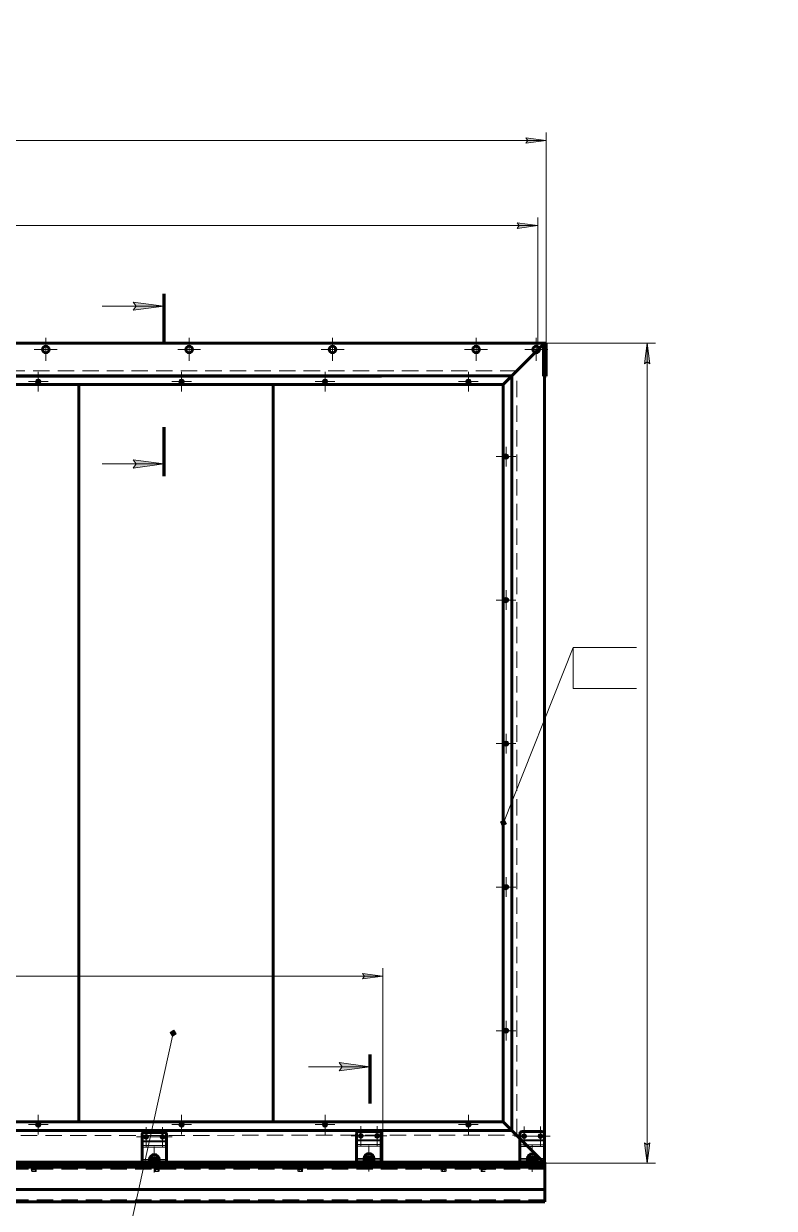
# Model space of a CAD drawing. Header units: millimetres. Extents: x 0 to 841, y 0 to 594.
# Drawn here: x 474.6 to 657.8, y 305.1 to 594 of the extents above; entities that cross this region are included whole.
import ezdxf

# ---------------------------------------------------------------- set-up
doc = ezdxf.new("R2010")
doc.units = ezdxf.units.MM
for name, pattern in [('K5LT_AXLED', [19.5, 15, -1.5, 1.5, -1.5]), ('K5LT_BASIC', [0]), ('K5LT_DASHED', [6, 4, -2]), ('K5LT_REINFORCED', [0]), ('K5LT_THIN', [0])]:
    doc.linetypes.add(name, pattern=pattern)
doc.layers.add('Системный слой', color=7, linetype='Continuous')

# ---------------------------------------------------------------- blocks, each defined once
blk = doc.blocks.new('U21')
at = {"layer": 'Системный слой', "color": 30, "linetype": 'K5LT_AXLED', "lineweight": 18, "true_color": 0xff8000}
for q in [(480.01, 517.36), (477.21, 514.56), (480.01, 511.76), (482.81, 514.56)]:
    blk.add_line((480.01, 514.56), q, dxfattribs=at)
blk = doc.blocks.new('U22')
at = {"layer": 'Системный слой', "color": 30, "linetype": 'K5LT_AXLED', "lineweight": 18, "true_color": 0xff8000}
for q in [(599.71, 517.36), (596.91, 514.56), (599.71, 511.76), (602.51, 514.56)]:
    blk.add_line((599.71, 514.56), q, dxfattribs=at)
blk = doc.blocks.new('U23')
at = {"layer": 'Системный слой', "color": 30, "linetype": 'K5LT_AXLED', "lineweight": 18, "true_color": 0xff8000}
for q in [(515.01, 517.36), (512.21, 514.56), (515.01, 511.76), (517.81, 514.56)]:
    blk.add_line((515.01, 514.56), q, dxfattribs=at)
blk = doc.blocks.new('U25')
at = {"layer": 'Системный слой', "color": 30, "linetype": 'K5LT_AXLED', "lineweight": 18, "true_color": 0xff8000}
for q in [(550.01, 517.36), (547.21, 514.56), (550.01, 511.76), (552.81, 514.56)]:
    blk.add_line((550.01, 514.56), q, dxfattribs=at)
blk = doc.blocks.new('U26')
at = {"layer": 'Системный слой', "color": 30, "linetype": 'K5LT_AXLED', "lineweight": 18, "true_color": 0xff8000}
for q in [(585.01, 517.36), (582.21, 514.56), (585.01, 511.76), (587.81, 514.56)]:
    blk.add_line((585.01, 514.56), q, dxfattribs=at)
blk = doc.blocks.new('U55')
at = {"layer": 'Системный слой', "color": 30, "linetype": 'K5LT_AXLED', "lineweight": 18, "true_color": 0xff8000}
for q in [(504.5, 324.85), (502.15, 322.5), (506.85, 322.5), (504.5, 320.15)]:
    blk.add_line((504.5, 322.5), q, dxfattribs=at)
blk = doc.blocks.new('U56')
at = {"layer": 'Системный слой', "color": 30, "linetype": 'K5LT_AXLED', "lineweight": 18, "true_color": 0xff8000}
for q in [(508.5, 324.85), (506.15, 322.5), (510.85, 322.5), (508.5, 320.15)]:
    blk.add_line((508.5, 322.5), q, dxfattribs=at)
blk = doc.blocks.new('U57')
at = {"layer": 'Системный слой', "color": 30, "linetype": 'K5LT_AXLED', "lineweight": 18, "true_color": 0xff8000}
for q in [(506.5, 320.2), (503.3, 317), (509.7, 317), (506.5, 313.8)]:
    blk.add_line((506.5, 317), q, dxfattribs=at)
blk = doc.blocks.new('U58')
at = {"layer": 'Системный слой', "color": 30, "linetype": 'K5LT_AXLED', "lineweight": 18, "true_color": 0xff8000}
for q in [(556.88, 325.1), (554.53, 322.75), (559.23, 322.75), (556.88, 320.4)]:
    blk.add_line((556.88, 322.75), q, dxfattribs=at)
blk = doc.blocks.new('U59')
at = {"layer": 'Системный слой', "color": 30, "linetype": 'K5LT_AXLED', "lineweight": 18, "true_color": 0xff8000}
for q in [(560.88, 325.1), (558.53, 322.75), (563.23, 322.75), (560.88, 320.4)]:
    blk.add_line((560.88, 322.75), q, dxfattribs=at)
blk = doc.blocks.new('U60')
at = {"layer": 'Системный слой', "color": 30, "linetype": 'K5LT_AXLED', "lineweight": 18, "true_color": 0xff8000}
for q in [(558.88, 320.45), (555.68, 317.25), (562.08, 317.25), (558.88, 314.05)]:
    blk.add_line((558.88, 317.25), q, dxfattribs=at)
blk = doc.blocks.new('U61')
at = {"layer": 'Системный слой', "color": 30, "linetype": 'K5LT_AXLED', "lineweight": 18, "true_color": 0xff8000}
for q in [(596.74, 325.06), (594.39, 322.71), (599.09, 322.71), (596.74, 320.36)]:
    blk.add_line((596.74, 322.71), q, dxfattribs=at)
blk = doc.blocks.new('U62')
at = {"layer": 'Системный слой', "color": 30, "linetype": 'K5LT_AXLED', "lineweight": 18, "true_color": 0xff8000}
for q in [(600.74, 325.06), (598.39, 322.71), (603.09, 322.71), (600.74, 320.36)]:
    blk.add_line((600.74, 322.71), q, dxfattribs=at)
blk = doc.blocks.new('U63')
at = {"layer": 'Системный слой', "color": 30, "linetype": 'K5LT_AXLED', "lineweight": 18, "true_color": 0xff8000}
for q in [(598.74, 320.41), (595.54, 317.21), (601.94, 317.21), (598.74, 314.01)]:
    blk.add_line((598.74, 317.21), q, dxfattribs=at)

msp = doc.modelspace()

# ---------------------------------------------------------------- hatches: boundary and pattern name
at = {"layer": 'Системный слой'}
for points in [[(602.16, 565.49), (597.16, 566.15), (597.66, 565.49), (597.16, 564.83)], [(600.06, 544.75), (595.06, 545.41), (595.56, 544.75), (595.06, 544.09)], [(508.8, 525.1), (501.3, 526.09), (502.05, 525.1), (501.3, 524.11)], [(627.44, 511.06), (626.79, 516.06), (626.13, 511.06), (626.79, 511.56)], [(508.8, 486.62), (501.3, 487.61), (502.05, 486.62), (501.3, 485.63)], [(562.3, 361.69), (557.3, 362.35), (557.8, 361.69), (557.3, 361.03)], [(559.1, 339.64), (551.6, 340.62), (552.35, 339.64), (551.6, 338.65)], [(626.79, 316.1), (627.44, 321.1), (626.79, 320.6), (626.13, 321.1)]]:
    msp.add_hatch(color=7, dxfattribs=at).paths.add_polyline_path(points)
h = msp.add_hatch(color=7, dxfattribs=at)
h.paths.add_polyline_path([(592.41, 398.83), (591.99, 399.81), (591.01, 399.39), (591.43, 398.41)])
h.paths.add_polyline_path([(592.17, 398.92), (591.89, 399.57), (591.24, 399.29), (591.52, 398.64)])
h.paths.add_polyline_path([(591.94, 399.02), (591.8, 399.34), (591.48, 399.2), (591.62, 398.88)])
h = msp.add_hatch(color=7, dxfattribs=at)
h.paths.add_polyline_path([(511.84, 347.62), (511.27, 348.52), (510.38, 347.95), (510.95, 347.05)])
h.paths.add_polyline_path([(511.6, 347.68), (511.22, 348.27), (510.62, 347.89), (511, 347.3)])
h.paths.add_polyline_path([(511.35, 347.73), (511.16, 348.03), (510.87, 347.84), (511.06, 347.54)])

# ---------------------------------------------------------------- linework, layer by layer
at = {"layer": 'Системный слой', "color": 7, "linetype": 'K5LT_THIN', "lineweight": 18}
for p, q in [((602.16, 516.06), (602.16, 567.49)), ((52.8, 565.49), (602.16, 565.49)), ((597.66, 565.49), (597.16, 566.15)), ((597.16, 566.15), (602.16, 565.49)), ((602.16, 565.49), (597.16, 564.83)), ((597.16, 564.83), (597.66, 565.49)), ((600.06, 514.56), (600.06, 546.75)), ((55.15, 544.75), (600.06, 544.75)), ((595.56, 544.75), (595.06, 545.41)), ((595.06, 545.41), (600.06, 544.75)), ((600.06, 544.75), (595.06, 544.09)), ((595.06, 544.09), (595.56, 544.75)), ((502.05, 525.1), (501.3, 526.09)), ((501.3, 526.09), (508.8, 525.1)), ((493.8, 525.1), (508.8, 525.1)), ((508.8, 525.1), (501.3, 524.11)), ((501.3, 524.11), (502.05, 525.1)), ((252.11, 516.06), (601.81, 516.06)), ((252.11, 516.06), (601.81, 516.06)), ((252.11, 516.06), (601.81, 516.06)), ((252.11, 516.06), (601.81, 516.06)), ((252.11, 516.06), (601.81, 516.06)), ((252.11, 516.06), (601.81, 516.06)), ((601.81, 516.06), (628.79, 516.06)), ((626.13, 511.06), (626.79, 516.06)), ((626.79, 516.06), (627.44, 511.06)), ((626.79, 316.1), (626.79, 516.06)), ((626.79, 511.56), (626.13, 511.06)), ((627.44, 511.06), (626.79, 511.56)), ((493.8, 486.62), (508.8, 486.62)), ((502.05, 486.62), (501.3, 487.61)), ((501.3, 487.61), (508.8, 486.62)), ((508.8, 486.62), (501.3, 485.63)), ((501.3, 485.63), (502.05, 486.62)), ((608.73, 441.83), (591.71, 399.11)), ((608.73, 441.83), (608.73, 431.83)), ((608.73, 441.83), (624.17, 441.83)), ((608.73, 431.83), (624.17, 431.83)), ((591.99, 399.81), (591.01, 399.39)), ((591.01, 399.39), (591.43, 398.41)), ((591.89, 399.57), (591.24, 399.29)), ((591.24, 399.29), (591.52, 398.64)), ((591.43, 398.41), (592.41, 398.83)), ((591.8, 399.34), (591.48, 399.2)), ((591.48, 399.2), (591.62, 398.88)), ((591.52, 398.64), (592.17, 398.92)), ((591.62, 398.88), (591.94, 399.02)), ((591.8, 399.34), (591.89, 399.57)), ((591.94, 399.02), (591.8, 399.34)), ((591.89, 399.57), (591.99, 399.81)), ((592.17, 398.92), (591.89, 399.57)), ((592.41, 398.83), (591.99, 399.81)), ((53.5, 361.69), (562.3, 361.69)), ((557.8, 361.69), (557.3, 362.35)), ((557.3, 362.35), (562.3, 361.69)), ((562.3, 361.69), (557.3, 361.03)), ((557.3, 361.03), (557.8, 361.69)), ((562.3, 316.35), (562.3, 363.69)), ((495.51, 277.42), (511.11, 347.79)), ((511.27, 348.52), (510.38, 347.95)), ((510.38, 347.95), (510.95, 347.05)), ((511.22, 348.27), (510.62, 347.89)), ((510.62, 347.89), (511, 347.3)), ((511.16, 348.03), (510.87, 347.84)), ((510.87, 347.84), (511.06, 347.54)), ((510.95, 347.05), (511.84, 347.62)), ((511, 347.3), (510.95, 347.05)), ((511, 347.3), (511.6, 347.68)), ((511.06, 347.54), (511, 347.3)), ((511.06, 347.54), (511.35, 347.73)), ((511.35, 347.73), (511.16, 348.03)), ((511.6, 347.68), (511.22, 348.27)), ((511.84, 347.62), (511.27, 348.52)), ((544.1, 339.64), (559.1, 339.64)), ((552.35, 339.64), (551.6, 340.62)), ((551.6, 340.62), (559.1, 339.64)), ((559.1, 339.64), (551.6, 338.65)), ((551.6, 338.65), (552.35, 339.64)), ((509.5, 321.55), (503.5, 321.55)), ((509.5, 321.34), (503.5, 321.34)), ((561.88, 321.8), (555.88, 321.8)), ((561.88, 321.59), (555.88, 321.59)), ((601.74, 321.76), (595.74, 321.76)), ((601.74, 321.54), (595.74, 321.54)), ((626.79, 316.1), (626.13, 321.1)), ((626.13, 321.1), (626.79, 320.6)), ((626.79, 320.6), (627.44, 321.1)), ((627.44, 321.1), (626.79, 316.1)), ((503.5, 320.4), (509.5, 320.4)), ((509.5, 319.98), (503.5, 319.98)), ((555.88, 320.65), (561.88, 320.65)), ((561.88, 320.23), (555.88, 320.23)), ((595.74, 320.61), (601.74, 320.61)), ((601.74, 320.18), (595.74, 320.18)), ((503.5, 316.7), (505.3, 316.7)), ((507.7, 316.8), (505.3, 316.8)), ((505.3, 316.65), (507.7, 316.65)), ((507.7, 316.7), (509.5, 316.7)), ((555.88, 316.95), (557.68, 316.95)), ((560.08, 317.05), (557.68, 317.05)), ((557.68, 316.9), (560.08, 316.9)), ((560.08, 316.95), (561.88, 316.95)), ((595.74, 316.91), (597.54, 316.91)), ((599.94, 317.01), (597.54, 317.01)), ((597.54, 316.86), (599.94, 316.86)), ((599.94, 316.91), (601.74, 316.91)), ((601.74, 316.1), (628.79, 316.1))]:
    msp.add_line(p, q, dxfattribs=at)
at = {"layer": 'Системный слой', "color": 134, "linetype": 'K5LT_REINFORCED', "lineweight": 100, "true_color": 0x009696}
for p, q in [((508.8, 528.1), (508.8, 516.1)), ((508.8, 495.62), (508.8, 483.62)), ((559.1, 342.64), (559.1, 330.64))]:
    msp.add_line(p, q, dxfattribs=at)
at = {"layer": 'Системный слой', "color": 5, "linetype": 'K5LT_BASIC', "lineweight": 60, "true_color": 0x0000ff}
for p, q in [((601.74, 516.1), (251.74, 516.1)), ((252.11, 516.06), (601.39, 516.06)), ((601.81, 516.06), (252.11, 516.06)), ((591.64, 506), (601.74, 516.1)), ((602.16, 516.06), (601.46, 516.06)), ((601.46, 516.06), (601.46, 508.06)), ((601.74, 316.1), (601.74, 516.1)), ((601.81, 508.06), (601.81, 516.06)), ((602.16, 508.06), (602.16, 516.06)), ((53.15, 508.06), (561.95, 508.06)), ((593.74, 508.1), (259.74, 508.1)), ((591.64, 506), (261.84, 506)), ((488.04, 326.2), (488.04, 506)), ((535.54, 326.2), (535.54, 506)), ((591.64, 326.2), (591.64, 506)), ((593.74, 324.1), (593.74, 508.1)), ((601.46, 508.06), (602.16, 508.06)), ((61.18, 324.1), (593.74, 324.1)), ((261.84, 326.2), (591.64, 326.2)), ((504, 323.6), (509, 323.6)), ((556.38, 323.85), (561.38, 323.85)), ((591.64, 326.2), (601.74, 316.1)), ((596.24, 323.81), (601.24, 323.81)), ((503.5, 321.55), (503.5, 323.1)), ((503.5, 321.34), (503.5, 321.55)), ((503.5, 320.4), (503.5, 321.34)), ((509.5, 323.1), (509.5, 321.55)), ((509.5, 321.55), (509.5, 321.34)), ((509.5, 321.34), (509.5, 320.4)), ((555.88, 321.8), (555.88, 323.35)), ((555.88, 321.59), (555.88, 321.8)), ((555.88, 320.65), (555.88, 321.59)), ((561.88, 323.35), (561.88, 321.8)), ((561.88, 321.8), (561.88, 321.59)), ((561.88, 321.59), (561.88, 320.65)), ((595.74, 321.76), (595.74, 323.31)), ((595.74, 321.54), (595.74, 321.76)), ((595.74, 320.61), (595.74, 321.54)), ((601.74, 323.31), (601.74, 321.76)), ((601.74, 321.76), (601.74, 321.54)), ((601.74, 321.54), (601.74, 320.61)), ((503.5, 319.98), (503.5, 320.4)), ((503.5, 316.7), (503.5, 319.98)), ((509.5, 320.4), (509.5, 319.98)), ((509.5, 319.98), (509.5, 316.7)), ((555.88, 320.23), (555.88, 320.65)), ((555.88, 316.95), (555.88, 320.23)), ((561.88, 320.65), (561.88, 320.23)), ((561.88, 320.23), (561.88, 316.95)), ((595.74, 320.18), (595.74, 320.61)), ((595.74, 316.91), (595.74, 320.18)), ((601.74, 320.61), (601.74, 320.18)), ((601.74, 320.18), (601.74, 316.91)), ((53.15, 316.06), (601.81, 316.06)), ((53.17, 315.54), (601.83, 315.84)), ((601.81, 316.31), (59.5, 316.31)), ((601.81, 315.16), (93.01, 315.16)), ((251.74, 316.1), (601.74, 316.1)), ((252.11, 315.16), (601.81, 315.16)), ((503.5, 316.1), (503.5, 316.7)), ((505.3, 316.1), (503.5, 316.1)), ((505.3, 316.7), (505.3, 317)), ((505.3, 316.1), (505.3, 316.7)), ((505.9, 316.4), (505.3, 316.4)), ((505.9, 316.1), (505.3, 316.1)), ((505.37, 317.4), (507.63, 317.4)), ((505.9, 316.4), (505.9, 316.1)), ((507.1, 316.4), (505.9, 316.4)), ((507.1, 316.1), (505.9, 316.1)), ((507.7, 316.4), (507.1, 316.4)), ((507.1, 316.4), (507.1, 316.1)), ((507.7, 316.1), (507.1, 316.1)), ((507.7, 317), (507.7, 316.7)), ((507.7, 316.7), (507.7, 316.1)), ((509.5, 316.1), (507.7, 316.1)), ((509.5, 316.7), (509.5, 316.1)), ((555.88, 316.35), (555.88, 316.95)), ((557.68, 316.35), (555.88, 316.35)), ((557.68, 316.95), (557.68, 317.25)), ((557.68, 316.35), (557.68, 316.95)), ((558.28, 316.65), (557.68, 316.65)), ((558.28, 316.35), (557.68, 316.35)), ((557.75, 317.65), (560.01, 317.65)), ((558.28, 316.65), (558.28, 316.35)), ((559.48, 316.65), (558.28, 316.65)), ((559.48, 316.35), (558.28, 316.35)), ((560.08, 316.65), (559.48, 316.65)), ((559.48, 316.65), (559.48, 316.35)), ((560.08, 316.35), (559.48, 316.35)), ((560.08, 317.25), (560.08, 316.95)), ((560.08, 316.95), (560.08, 316.35)), ((561.88, 316.35), (560.08, 316.35)), ((561.88, 316.95), (561.88, 316.35)), ((595.74, 316.31), (595.74, 316.91)), ((597.54, 316.31), (595.74, 316.31)), ((597.54, 316.91), (597.54, 317.21)), ((597.54, 316.31), (597.54, 316.91)), ((598.14, 316.61), (597.54, 316.61)), ((598.14, 316.31), (597.54, 316.31)), ((597.61, 317.61), (599.88, 317.61)), ((598.14, 316.61), (598.14, 316.31)), ((599.34, 316.61), (598.14, 316.61)), ((599.34, 316.31), (598.14, 316.31)), ((599.94, 316.61), (599.34, 316.61)), ((599.34, 316.61), (599.34, 316.31)), ((599.94, 316.31), (599.34, 316.31)), ((599.94, 317.21), (599.94, 316.91)), ((599.94, 316.91), (599.94, 316.31)), ((601.74, 316.31), (599.94, 316.31)), ((601.74, 316.91), (601.74, 316.31)), ((601.81, 309.66), (601.81, 316.31)), ((601.81, 309.66), (53.15, 309.66)), ((601.81, 309.38), (601.81, 309.66)), ((601.81, 307.39), (601.81, 309.38)), ((601.81, 306.66), (53.15, 306.66)), ((601.81, 306.66), (252.11, 306.66)), ((601.81, 306.66), (601.81, 307.39))]:
    msp.add_line(p, q, dxfattribs=at)
at = {"layer": 'Системный слой', "color": 7, "linetype": 'K5LT_DASHED', "lineweight": 18}
for p, q in [((594.94, 509.3), (54.14, 509.3)), ((594.94, 322.9), (594.94, 509.3)), ((59.95, 322.86), (594.94, 322.9)), ((53.15, 315.4), (601.56, 315.51)), ((601.81, 315.17), (53.15, 315.16)), ((93.01, 315.31), (601.81, 315.31)), ((252.11, 315.6), (601.81, 315.6)), ((601.81, 315.17), (252.11, 315.17)), ((252.11, 315.17), (601.81, 315.17)), ((601.56, 315.42), (252.36, 315.42)), ((601.56, 315.42), (252.36, 315.42)), ((476.78, 315.16), (476.78, 314.66)), ((476.79, 315.76), (476.79, 314.66)), ((477.42, 315.76), (476.79, 315.76)), ((477.42, 315.76), (476.79, 315.76)), ((477.42, 315.76), (477.42, 314.66)), ((477.42, 315.76), (477.42, 314.66)), ((477.43, 315.16), (477.43, 314.66)), ((506.78, 315.16), (506.78, 314.66)), ((506.79, 315.76), (506.79, 314.66)), ((507.42, 315.76), (506.79, 315.76)), ((507.42, 315.76), (506.79, 315.76)), ((507.42, 315.76), (507.42, 314.66)), ((507.42, 315.76), (507.42, 314.66)), ((507.43, 315.16), (507.43, 314.66)), ((541.78, 315.16), (541.78, 314.66)), ((541.79, 315.76), (541.79, 314.66)), ((542.42, 315.76), (541.79, 315.76)), ((542.42, 315.76), (541.79, 315.76)), ((542.42, 315.76), (542.42, 314.66)), ((542.42, 315.76), (542.42, 314.66)), ((542.43, 315.16), (542.43, 314.66)), ((576.78, 315.16), (576.78, 314.66)), ((576.79, 315.76), (576.79, 314.66)), ((577.42, 315.76), (576.79, 315.76)), ((577.42, 315.76), (576.79, 315.76)), ((577.42, 315.76), (577.42, 314.66)), ((577.42, 315.76), (577.42, 314.66)), ((577.43, 315.16), (577.43, 314.66)), ((586.48, 315.16), (586.48, 314.66)), ((586.49, 315.76), (586.49, 314.66)), ((587.12, 315.76), (586.49, 315.76)), ((587.12, 315.76), (586.49, 315.76)), ((601.81, 314.66), (53.15, 314.66)), ((476.46, 314.56), (476.46, 314.66)), ((476.53, 314.56), (476.82, 314.56)), ((476.82, 314.56), (476.53, 314.56)), ((476.53, 314.56), (476.53, 314.18)), ((476.66, 314.11), (476.53, 314.18)), ((476.53, 314.18), (476.53, 314.18)), ((476.7, 314.16), (476.68, 314.11)), ((476.79, 314.66), (477.42, 314.66)), ((476.82, 314.56), (476.82, 314.18)), ((476.82, 314.56), (476.82, 314.18)), ((476.82, 314.56), (477.4, 314.56)), ((477.4, 314.56), (476.82, 314.56)), ((477.4, 314.56), (477.4, 314.18)), ((477.4, 314.56), (477.4, 314.18)), ((477.69, 314.56), (477.4, 314.56)), ((477.4, 314.56), (477.69, 314.56)), ((477.52, 314.16), (477.53, 314.11)), ((477.55, 314.11), (477.69, 314.18)), ((477.69, 314.56), (477.69, 314.18)), ((477.69, 314.18), (477.69, 314.18)), ((477.76, 314.56), (477.76, 314.66)), ((506.46, 314.56), (506.46, 314.66)), ((506.53, 314.56), (506.82, 314.56)), ((506.82, 314.56), (506.53, 314.56)), ((506.53, 314.56), (506.53, 314.18)), ((506.66, 314.11), (506.53, 314.18)), ((506.53, 314.18), (506.53, 314.18)), ((506.7, 314.16), (506.68, 314.11)), ((506.79, 314.66), (507.42, 314.66)), ((506.82, 314.56), (506.82, 314.18)), ((506.82, 314.56), (506.82, 314.18)), ((506.82, 314.56), (507.4, 314.56)), ((507.4, 314.56), (506.82, 314.56)), ((507.4, 314.56), (507.4, 314.18)), ((507.4, 314.56), (507.4, 314.18)), ((507.69, 314.56), (507.4, 314.56)), ((507.4, 314.56), (507.69, 314.56)), ((507.52, 314.16), (507.53, 314.11)), ((507.55, 314.11), (507.69, 314.18)), ((507.69, 314.56), (507.69, 314.18)), ((507.69, 314.18), (507.69, 314.18)), ((507.76, 314.56), (507.76, 314.66)), ((541.46, 314.56), (541.46, 314.66)), ((541.53, 314.56), (541.82, 314.56)), ((541.82, 314.56), (541.53, 314.56)), ((541.53, 314.56), (541.53, 314.18)), ((541.66, 314.11), (541.53, 314.18)), ((541.53, 314.18), (541.53, 314.18)), ((541.7, 314.16), (541.68, 314.11)), ((541.79, 314.66), (542.42, 314.66)), ((541.82, 314.56), (541.82, 314.18)), ((541.82, 314.56), (541.82, 314.18)), ((541.82, 314.56), (542.4, 314.56)), ((542.4, 314.56), (541.82, 314.56)), ((542.4, 314.56), (542.4, 314.18)), ((542.4, 314.56), (542.4, 314.18)), ((542.69, 314.56), (542.4, 314.56)), ((542.4, 314.56), (542.69, 314.56)), ((542.52, 314.16), (542.53, 314.11)), ((542.55, 314.11), (542.69, 314.18)), ((542.69, 314.56), (542.69, 314.18)), ((542.69, 314.18), (542.69, 314.18)), ((542.76, 314.56), (542.76, 314.66)), ((576.46, 314.56), (576.46, 314.66)), ((576.53, 314.56), (576.82, 314.56)), ((576.82, 314.56), (576.53, 314.56)), ((576.53, 314.56), (576.53, 314.18)), ((576.66, 314.11), (576.53, 314.18)), ((576.53, 314.18), (576.53, 314.18)), ((576.7, 314.16), (576.68, 314.11)), ((576.79, 314.66), (577.42, 314.66)), ((576.82, 314.56), (576.82, 314.18)), ((576.82, 314.56), (576.82, 314.18)), ((576.82, 314.56), (577.4, 314.56)), ((577.4, 314.56), (576.82, 314.56)), ((577.4, 314.56), (577.4, 314.18)), ((577.4, 314.56), (577.4, 314.18)), ((577.69, 314.56), (577.4, 314.56)), ((577.4, 314.56), (577.69, 314.56)), ((577.52, 314.16), (577.53, 314.11)), ((577.55, 314.11), (577.69, 314.18)), ((577.69, 314.56), (577.69, 314.18)), ((577.69, 314.18), (577.69, 314.18)), ((577.76, 314.56), (577.76, 314.66)), ((586.16, 314.56), (586.16, 314.66)), ((586.23, 314.56), (586.52, 314.56)), ((586.52, 314.56), (586.23, 314.56)), ((586.23, 314.56), (586.23, 314.18)), ((586.36, 314.11), (586.23, 314.18)), ((586.23, 314.18), (586.23, 314.18)), ((586.4, 314.16), (586.38, 314.11)), ((586.49, 314.66), (587.12, 314.66)), ((586.52, 314.56), (586.52, 314.18)), ((586.52, 314.56), (586.52, 314.18)), ((586.52, 314.56), (587.1, 314.56)), ((587.1, 314.56), (586.52, 314.56)), ((601.81, 309.53), (601.81, 309.66)), ((601.81, 307.53), (601.81, 309.53)), ((601.81, 307.16), (53.15, 307.16)), ((601.81, 307.16), (252.11, 307.16)), ((601.81, 307.16), (601.81, 307.53)), ((601.81, 306.66), (601.81, 307.16))]:
    msp.add_line(p, q, dxfattribs=at)
at = {"layer": 'Системный слой', "color": 30, "linetype": 'K5LT_AXLED', "lineweight": 18, "true_color": 0xff8000}
for p, q in [((478.16, 506.7), (478.16, 509.1)), ((513.16, 506.7), (513.16, 509.1)), ((548.16, 506.7), (548.16, 509.1)), ((583.16, 506.7), (583.16, 509.1)), ((478.16, 506.7), (475.76, 506.7)), ((478.16, 506.7), (478.16, 504.3)), ((478.16, 506.7), (480.56, 506.7)), ((513.16, 506.7), (510.76, 506.7)), ((513.16, 506.7), (513.16, 504.3)), ((513.16, 506.7), (515.56, 506.7)), ((548.16, 506.7), (545.76, 506.7)), ((548.16, 506.7), (548.16, 504.3)), ((548.16, 506.7), (550.56, 506.7)), ((583.16, 506.7), (580.76, 506.7)), ((583.16, 506.7), (583.16, 504.3)), ((583.16, 506.7), (585.56, 506.7)), ((592.34, 488.42), (589.94, 488.42)), ((592.34, 488.42), (592.34, 490.82)), ((592.34, 488.42), (594.74, 488.42)), ((592.34, 488.42), (592.34, 486.02)), ((592.34, 453.42), (592.34, 455.82)), ((592.34, 453.42), (589.94, 453.42)), ((592.34, 453.42), (594.74, 453.42)), ((592.34, 453.42), (592.34, 451.02)), ((592.34, 418.42), (592.34, 420.82)), ((592.34, 418.42), (589.94, 418.42)), ((592.34, 418.42), (594.74, 418.42)), ((592.34, 418.42), (592.34, 416.02)), ((592.34, 383.42), (592.34, 385.82)), ((592.34, 383.42), (589.94, 383.42)), ((592.34, 383.42), (594.74, 383.42)), ((592.34, 383.42), (592.34, 381.02)), ((592.34, 348.42), (592.34, 350.82)), ((592.34, 348.42), (589.94, 348.42)), ((592.34, 348.42), (594.74, 348.42)), ((592.34, 348.42), (592.34, 346.02)), ((478.16, 325.5), (478.16, 327.9)), ((513.16, 325.5), (513.16, 327.9)), ((548.16, 325.5), (548.16, 327.9)), ((583.16, 325.5), (583.16, 327.9)), ((478.16, 325.5), (475.76, 325.5)), ((478.16, 325.5), (478.16, 323.1)), ((478.16, 325.5), (480.56, 325.5)), ((513.16, 325.5), (510.76, 325.5)), ((513.16, 325.5), (513.16, 323.1)), ((513.16, 325.5), (515.56, 325.5)), ((548.16, 325.5), (545.76, 325.5)), ((548.16, 325.5), (548.16, 323.1)), ((548.16, 325.5), (550.56, 325.5)), ((583.16, 325.5), (580.76, 325.5)), ((583.16, 325.5), (583.16, 323.1)), ((583.16, 325.5), (585.56, 325.5))]:
    msp.add_line(p, q, dxfattribs=at)
at = {"layer": 'Системный слой', "color": 5, "linetype": 'K5LT_BASIC', "lineweight": 60, "true_color": 0x0000ff}
for centre, radius in [((480.01, 514.56), 0.8), ((515.01, 514.56), 0.8), ((550.01, 514.56), 0.8), ((585.01, 514.56), 0.8), ((599.71, 514.56), 0.8), ((478.16, 506.7), 0.4), ((513.16, 506.7), 0.4), ((548.16, 506.7), 0.4), ((583.16, 506.7), 0.4), ((592.34, 488.42), 0.4), ((592.34, 453.42), 0.4), ((592.34, 418.42), 0.4), ((592.34, 383.42), 0.4), ((592.34, 348.42), 0.4), ((478.16, 325.5), 0.4), ((513.16, 325.5), 0.4), ((548.16, 325.5), 0.4), ((583.16, 325.5), 0.4), ((504.5, 322.5), 0.35), ((508.5, 322.5), 0.35), ((556.88, 322.75), 0.35), ((560.88, 322.75), 0.35), ((596.74, 322.71), 0.35), ((600.74, 322.71), 0.35)]:
    msp.add_circle(centre, radius, dxfattribs=at)
for centre, radius, start, end in [((504, 323.1), 0.5, 90, 180), ((509, 323.1), 0.5, 0, 90), ((556.38, 323.35), 0.5, 90, 180), ((561.38, 323.35), 0.5, 0, 90), ((596.24, 323.31), 0.5, 90, 180), ((601.24, 323.31), 0.5, 0, 90), ((506.5, 317), 1.2, 0, 180), ((558.88, 317.25), 1.2, 0, 180), ((598.74, 317.21), 1.2, 0, 180)]:
    msp.add_arc(centre, radius, start, end, dxfattribs=at)
at = {"layer": 'Системный слой', "color": 7, "linetype": 'K5LT_DASHED', "lineweight": 18}
for centre, start_param, end_param in [((477.11, 314.66), 3.141593, 4.712389), ((477.11, 314.66), 0, 3.141593), ((477.11, 314.66), 4.712389, 6.283185), ((507.11, 314.66), 3.141593, 4.712389), ((507.11, 314.66), 0, 3.141593), ((507.11, 314.66), 4.712389, 6.283185), ((542.11, 314.66), 3.141593, 4.712389), ((542.11, 314.66), 0, 3.141593), ((542.11, 314.66), 4.712389, 6.283185), ((577.11, 314.66), 3.141593, 4.712389), ((577.11, 314.66), 0, 3.141593), ((577.11, 314.66), 4.712389, 6.283185), ((586.81, 314.66), 3.141593, 4.712389), ((586.81, 314.66), 0, 3.141593), ((586.81, 314.66), 4.712389, 6.283185)]:
    msp.add_ellipse(centre, major_axis=(0.65, 0), ratio=0.000026, start_param=start_param, end_param=end_param, dxfattribs=at)
for centre, major_axis in [((477.11, 314.56), (0.65, 0)), ((477.11, 314.11), (0.445, 0)), ((477.11, 314.11), (0.425, 0)), ((477.11, 314.16), (0.412, 0)), ((507.11, 314.56), (0.65, 0)), ((507.11, 314.11), (0.445, 0)), ((507.11, 314.11), (0.425, 0)), ((507.11, 314.16), (0.412, 0)), ((542.11, 314.56), (0.65, 0)), ((542.11, 314.11), (0.445, 0)), ((542.11, 314.11), (0.425, 0)), ((542.11, 314.16), (0.412, 0)), ((577.11, 314.56), (0.65, 0)), ((577.11, 314.11), (0.445, 0)), ((577.11, 314.11), (0.425, 0)), ((577.11, 314.16), (0.412, 0)), ((586.81, 314.56), (0.65, 0)), ((586.81, 314.11), (0.445, 0)), ((586.81, 314.11), (0.425, 0)), ((586.81, 314.16), (0.412, 0))]:
    msp.add_ellipse(centre, major_axis=major_axis, ratio=0.000026, dxfattribs=at)
for points, knots in [([(476.79, 315.76), (476.8, 315.77), (476.8, 315.78), (476.81, 315.82), (476.82, 315.88), (476.85, 315.95), (476.9, 316.04), (476.95, 316.12), (477.02, 316.19), (477.07, 316.23), (477.1, 316.25), (477.11, 316.26)], [0, 0, 0, 0, 0.43118, 0.979955, 2.077506, 4.061368, 5.942309, 7.791031, 9.672693, 11.651194, 12, 12, 12, 12]), ([(477.42, 315.76), (477.42, 315.77), (477.42, 315.78), (477.41, 315.82), (477.4, 315.88), (477.37, 315.95), (477.32, 316.04), (477.27, 316.12), (477.2, 316.19), (477.15, 316.23), (477.11, 316.25), (477.11, 316.26)], [0, 0, 0, 0, 0.43118, 0.979955, 2.077506, 4.061368, 5.942309, 7.791031, 9.672693, 11.651194, 12, 12, 12, 12]), ([(506.79, 315.76), (506.8, 315.77), (506.8, 315.78), (506.81, 315.82), (506.82, 315.88), (506.85, 315.95), (506.9, 316.04), (506.95, 316.12), (507.02, 316.19), (507.07, 316.23), (507.1, 316.25), (507.11, 316.26)], [0, 0, 0, 0, 0.43118, 0.979955, 2.077506, 4.061368, 5.942309, 7.791031, 9.672693, 11.651194, 12, 12, 12, 12]), ([(507.42, 315.76), (507.42, 315.77), (507.42, 315.78), (507.41, 315.82), (507.4, 315.88), (507.37, 315.95), (507.32, 316.04), (507.27, 316.12), (507.2, 316.19), (507.15, 316.23), (507.11, 316.25), (507.11, 316.26)], [0, 0, 0, 0, 0.43118, 0.979955, 2.077506, 4.061368, 5.942309, 7.791031, 9.672693, 11.651194, 12, 12, 12, 12]), ([(541.79, 315.76), (541.8, 315.77), (541.8, 315.78), (541.81, 315.82), (541.82, 315.88), (541.85, 315.95), (541.9, 316.04), (541.95, 316.12), (542.02, 316.19), (542.07, 316.23), (542.1, 316.25), (542.11, 316.26)], [0, 0, 0, 0, 0.43118, 0.979955, 2.077506, 4.061368, 5.942309, 7.791031, 9.672693, 11.651194, 12, 12, 12, 12]), ([(542.42, 315.76), (542.42, 315.77), (542.42, 315.78), (542.41, 315.82), (542.4, 315.88), (542.37, 315.95), (542.32, 316.04), (542.27, 316.12), (542.2, 316.19), (542.15, 316.23), (542.11, 316.25), (542.11, 316.26)], [0, 0, 0, 0, 0.43118, 0.979955, 2.077506, 4.061368, 5.942309, 7.791031, 9.672693, 11.651194, 12, 12, 12, 12]), ([(576.79, 315.76), (576.8, 315.77), (576.8, 315.78), (576.81, 315.82), (576.82, 315.88), (576.85, 315.95), (576.9, 316.04), (576.95, 316.12), (577.02, 316.19), (577.07, 316.23), (577.1, 316.25), (577.11, 316.26)], [0, 0, 0, 0, 0.43118, 0.979955, 2.077506, 4.061368, 5.942309, 7.791031, 9.672693, 11.651194, 12, 12, 12, 12]), ([(577.42, 315.76), (577.42, 315.77), (577.42, 315.78), (577.41, 315.82), (577.4, 315.88), (577.37, 315.95), (577.32, 316.04), (577.27, 316.12), (577.2, 316.19), (577.15, 316.23), (577.11, 316.25), (577.11, 316.26)], [0, 0, 0, 0, 0.43118, 0.979955, 2.077506, 4.061368, 5.942309, 7.791031, 9.672693, 11.651194, 12, 12, 12, 12]), ([(586.49, 315.76), (586.5, 315.77), (586.5, 315.78), (586.51, 315.82), (586.52, 315.88), (586.55, 315.95), (586.6, 316.04), (586.65, 316.12), (586.72, 316.19), (586.77, 316.23), (586.8, 316.25), (586.81, 316.26)], [0, 0, 0, 0, 0.43118, 0.979955, 2.077506, 4.061368, 5.942309, 7.791031, 9.672693, 11.651194, 12, 12, 12, 12]), ([(587.12, 315.76), (587.12, 315.77), (587.12, 315.78), (587.11, 315.82), (587.1, 315.88), (587.07, 315.95), (587.02, 316.04), (586.97, 316.12), (586.9, 316.19), (586.85, 316.23), (586.81, 316.25), (586.81, 316.26)], [0, 0, 0, 0, 0.43118, 0.979955, 2.077506, 4.061368, 5.942309, 7.791031, 9.672693, 11.651194, 12, 12, 12, 12]), ([(476.53, 314.18), (476.54, 314.18), (476.55, 314.17), (476.57, 314.16), (476.6, 314.15), (476.63, 314.15), (476.65, 314.14), (476.68, 314.14), (476.7, 314.14), (476.73, 314.15), (476.76, 314.16), (476.79, 314.17), (476.81, 314.18), (476.82, 314.18)], [0, 0, 0, 0, 0.689736, 2.24922, 3.361884, 4.659091, 5.868388, 6.92782, 8.056313, 9.438689, 11.04297, 12.55346, 14, 14, 14, 14]), ([(476.82, 314.18), (476.81, 314.18), (476.79, 314.17), (476.75, 314.15), (476.72, 314.14), (476.69, 314.14), (476.66, 314.14), (476.64, 314.14), (476.62, 314.15), (476.6, 314.15), (476.57, 314.17), (476.55, 314.18), (476.53, 314.18)], [0, 0, 0, 0, 1.549901, 2.992383, 4.610542, 6.008713, 7.060075, 8.058646, 9.016268, 9.985732, 10.978879, 13, 13, 13, 13]), ([(477.4, 314.18), (477.38, 314.18), (477.33, 314.17), (477.26, 314.15), (477.2, 314.14), (477.14, 314.14), (477.09, 314.14), (477.04, 314.14), (477, 314.15), (476.95, 314.15), (476.89, 314.17), (476.85, 314.18), (476.82, 314.18)], [0, 0, 0, 0, 1.549818, 2.992222, 4.610295, 6.008391, 7.059696, 8.058214, 9.015785, 9.985197, 10.97829, 13, 13, 13, 13]), ([(476.82, 314.18), (476.84, 314.18), (476.89, 314.17), (476.95, 314.15), (477.02, 314.14), (477.08, 314.14), (477.13, 314.14), (477.18, 314.14), (477.22, 314.15), (477.27, 314.15), (477.33, 314.17), (477.37, 314.18), (477.4, 314.18)], [0, 0, 0, 0, 1.549818, 2.992222, 4.610295, 6.008391, 7.059696, 8.058214, 9.015785, 9.985197, 10.97829, 13, 13, 13, 13]), ([(477.69, 314.18), (477.68, 314.18), (477.66, 314.17), (477.62, 314.15), (477.6, 314.15), (477.57, 314.14), (477.55, 314.14), (477.53, 314.14), (477.5, 314.14), (477.47, 314.15), (477.44, 314.16), (477.41, 314.18), (477.4, 314.18)], [0, 0, 0, 0, 1.600971, 2.747419, 4.133236, 5.298198, 6.241036, 7.176466, 8.31343, 9.607687, 10.813461, 13, 13, 13, 13]), ([(477.69, 314.18), (477.68, 314.18), (477.66, 314.17), (477.62, 314.15), (477.6, 314.15), (477.57, 314.14), (477.55, 314.14), (477.53, 314.14), (477.5, 314.14), (477.47, 314.15), (477.44, 314.16), (477.41, 314.18), (477.4, 314.18)], [0, 0, 0, 0, 1.600362, 2.74687, 4.132762, 5.297786, 6.240675, 7.176154, 8.313179, 9.607506, 10.813344, 13, 13, 13, 13]), ([(506.53, 314.18), (506.54, 314.18), (506.55, 314.17), (506.57, 314.16), (506.6, 314.15), (506.63, 314.15), (506.65, 314.14), (506.68, 314.14), (506.7, 314.14), (506.73, 314.15), (506.76, 314.16), (506.79, 314.17), (506.81, 314.18), (506.82, 314.18)], [0, 0, 0, 0, 0.689736, 2.24922, 3.361884, 4.659091, 5.868388, 6.92782, 8.056313, 9.438689, 11.04297, 12.55346, 14, 14, 14, 14]), ([(506.82, 314.18), (506.81, 314.18), (506.79, 314.17), (506.75, 314.15), (506.72, 314.14), (506.69, 314.14), (506.66, 314.14), (506.64, 314.14), (506.62, 314.15), (506.6, 314.15), (506.57, 314.17), (506.55, 314.18), (506.53, 314.18)], [0, 0, 0, 0, 1.549901, 2.992383, 4.610542, 6.008713, 7.060075, 8.058646, 9.016268, 9.985732, 10.978879, 13, 13, 13, 13]), ([(507.4, 314.18), (507.38, 314.18), (507.33, 314.17), (507.26, 314.15), (507.2, 314.14), (507.14, 314.14), (507.09, 314.14), (507.04, 314.14), (507, 314.15), (506.95, 314.15), (506.89, 314.17), (506.85, 314.18), (506.82, 314.18)], [0, 0, 0, 0, 1.549818, 2.992222, 4.610295, 6.008391, 7.059696, 8.058214, 9.015785, 9.985197, 10.97829, 13, 13, 13, 13]), ([(506.82, 314.18), (506.84, 314.18), (506.89, 314.17), (506.95, 314.15), (507.02, 314.14), (507.08, 314.14), (507.13, 314.14), (507.18, 314.14), (507.22, 314.15), (507.27, 314.15), (507.33, 314.17), (507.37, 314.18), (507.4, 314.18)], [0, 0, 0, 0, 1.549818, 2.992222, 4.610295, 6.008391, 7.059696, 8.058214, 9.015785, 9.985197, 10.97829, 13, 13, 13, 13]), ([(507.69, 314.18), (507.68, 314.18), (507.66, 314.17), (507.62, 314.15), (507.6, 314.15), (507.57, 314.14), (507.55, 314.14), (507.53, 314.14), (507.5, 314.14), (507.47, 314.15), (507.44, 314.16), (507.41, 314.18), (507.4, 314.18)], [0, 0, 0, 0, 1.600971, 2.747419, 4.133236, 5.298198, 6.241036, 7.176466, 8.31343, 9.607687, 10.813461, 13, 13, 13, 13]), ([(507.69, 314.18), (507.68, 314.18), (507.66, 314.17), (507.62, 314.15), (507.6, 314.15), (507.57, 314.14), (507.55, 314.14), (507.53, 314.14), (507.5, 314.14), (507.47, 314.15), (507.44, 314.16), (507.41, 314.18), (507.4, 314.18)], [0, 0, 0, 0, 1.600362, 2.74687, 4.132762, 5.297786, 6.240675, 7.176154, 8.313179, 9.607506, 10.813344, 13, 13, 13, 13]), ([(541.53, 314.18), (541.54, 314.18), (541.55, 314.17), (541.57, 314.16), (541.6, 314.15), (541.63, 314.15), (541.65, 314.14), (541.68, 314.14), (541.7, 314.14), (541.73, 314.15), (541.76, 314.16), (541.79, 314.17), (541.81, 314.18), (541.82, 314.18)], [0, 0, 0, 0, 0.689736, 2.24922, 3.361884, 4.659091, 5.868388, 6.92782, 8.056313, 9.438689, 11.04297, 12.55346, 14, 14, 14, 14]), ([(541.82, 314.18), (541.81, 314.18), (541.79, 314.17), (541.75, 314.15), (541.72, 314.14), (541.69, 314.14), (541.66, 314.14), (541.64, 314.14), (541.62, 314.15), (541.6, 314.15), (541.57, 314.17), (541.55, 314.18), (541.53, 314.18)], [0, 0, 0, 0, 1.549901, 2.992383, 4.610542, 6.008713, 7.060075, 8.058646, 9.016268, 9.985732, 10.978879, 13, 13, 13, 13]), ([(542.4, 314.18), (542.38, 314.18), (542.33, 314.17), (542.26, 314.15), (542.2, 314.14), (542.14, 314.14), (542.09, 314.14), (542.04, 314.14), (542, 314.15), (541.95, 314.15), (541.89, 314.17), (541.85, 314.18), (541.82, 314.18)], [0, 0, 0, 0, 1.549818, 2.992222, 4.610295, 6.008391, 7.059696, 8.058214, 9.015785, 9.985197, 10.97829, 13, 13, 13, 13]), ([(541.82, 314.18), (541.84, 314.18), (541.89, 314.17), (541.95, 314.15), (542.02, 314.14), (542.08, 314.14), (542.13, 314.14), (542.18, 314.14), (542.22, 314.15), (542.27, 314.15), (542.33, 314.17), (542.37, 314.18), (542.4, 314.18)], [0, 0, 0, 0, 1.549818, 2.992222, 4.610295, 6.008391, 7.059696, 8.058214, 9.015785, 9.985197, 10.97829, 13, 13, 13, 13]), ([(542.69, 314.18), (542.68, 314.18), (542.66, 314.17), (542.62, 314.15), (542.6, 314.15), (542.57, 314.14), (542.55, 314.14), (542.53, 314.14), (542.5, 314.14), (542.47, 314.15), (542.44, 314.16), (542.41, 314.18), (542.4, 314.18)], [0, 0, 0, 0, 1.600971, 2.747419, 4.133236, 5.298198, 6.241036, 7.176466, 8.31343, 9.607687, 10.813461, 13, 13, 13, 13]), ([(542.69, 314.18), (542.68, 314.18), (542.66, 314.17), (542.62, 314.15), (542.6, 314.15), (542.57, 314.14), (542.55, 314.14), (542.53, 314.14), (542.5, 314.14), (542.47, 314.15), (542.44, 314.16), (542.41, 314.18), (542.4, 314.18)], [0, 0, 0, 0, 1.600362, 2.74687, 4.132762, 5.297786, 6.240675, 7.176154, 8.313179, 9.607506, 10.813344, 13, 13, 13, 13]), ([(576.53, 314.18), (576.54, 314.18), (576.55, 314.17), (576.57, 314.16), (576.6, 314.15), (576.63, 314.15), (576.65, 314.14), (576.68, 314.14), (576.7, 314.14), (576.73, 314.15), (576.76, 314.16), (576.79, 314.17), (576.81, 314.18), (576.82, 314.18)], [0, 0, 0, 0, 0.689736, 2.24922, 3.361884, 4.659091, 5.868388, 6.92782, 8.056313, 9.438689, 11.04297, 12.55346, 14, 14, 14, 14]), ([(576.82, 314.18), (576.81, 314.18), (576.79, 314.17), (576.75, 314.15), (576.72, 314.14), (576.69, 314.14), (576.66, 314.14), (576.64, 314.14), (576.62, 314.15), (576.6, 314.15), (576.57, 314.17), (576.55, 314.18), (576.53, 314.18)], [0, 0, 0, 0, 1.549901, 2.992383, 4.610542, 6.008713, 7.060075, 8.058646, 9.016268, 9.985732, 10.978879, 13, 13, 13, 13]), ([(577.4, 314.18), (577.38, 314.18), (577.33, 314.17), (577.26, 314.15), (577.2, 314.14), (577.14, 314.14), (577.09, 314.14), (577.04, 314.14), (577, 314.15), (576.95, 314.15), (576.89, 314.17), (576.85, 314.18), (576.82, 314.18)], [0, 0, 0, 0, 1.549818, 2.992222, 4.610295, 6.008391, 7.059696, 8.058214, 9.015785, 9.985197, 10.97829, 13, 13, 13, 13]), ([(576.82, 314.18), (576.84, 314.18), (576.89, 314.17), (576.95, 314.15), (577.02, 314.14), (577.08, 314.14), (577.13, 314.14), (577.18, 314.14), (577.22, 314.15), (577.27, 314.15), (577.33, 314.17), (577.37, 314.18), (577.4, 314.18)], [0, 0, 0, 0, 1.549818, 2.992222, 4.610295, 6.008391, 7.059696, 8.058214, 9.015785, 9.985197, 10.97829, 13, 13, 13, 13]), ([(577.69, 314.18), (577.68, 314.18), (577.66, 314.17), (577.62, 314.15), (577.6, 314.15), (577.57, 314.14), (577.55, 314.14), (577.53, 314.14), (577.5, 314.14), (577.47, 314.15), (577.44, 314.16), (577.41, 314.18), (577.4, 314.18)], [0, 0, 0, 0, 1.600971, 2.747419, 4.133236, 5.298198, 6.241036, 7.176466, 8.31343, 9.607687, 10.813461, 13, 13, 13, 13]), ([(577.69, 314.18), (577.68, 314.18), (577.66, 314.17), (577.62, 314.15), (577.6, 314.15), (577.57, 314.14), (577.55, 314.14), (577.53, 314.14), (577.5, 314.14), (577.47, 314.15), (577.44, 314.16), (577.41, 314.18), (577.4, 314.18)], [0, 0, 0, 0, 1.600362, 2.74687, 4.132762, 5.297786, 6.240675, 7.176154, 8.313179, 9.607506, 10.813344, 13, 13, 13, 13]), ([(586.23, 314.18), (586.24, 314.18), (586.25, 314.17), (586.27, 314.16), (586.3, 314.15), (586.33, 314.15), (586.35, 314.14), (586.38, 314.14), (586.4, 314.14), (586.43, 314.15), (586.46, 314.16), (586.49, 314.17), (586.51, 314.18), (586.52, 314.18)], [0, 0, 0, 0, 0.689736, 2.24922, 3.361884, 4.659091, 5.868388, 6.92782, 8.056313, 9.438689, 11.04297, 12.55346, 14, 14, 14, 14]), ([(586.52, 314.18), (586.51, 314.18), (586.49, 314.17), (586.45, 314.15), (586.42, 314.14), (586.39, 314.14), (586.36, 314.14), (586.34, 314.14), (586.32, 314.15), (586.3, 314.15), (586.27, 314.17), (586.25, 314.18), (586.23, 314.18)], [0, 0, 0, 0, 1.549901, 2.992383, 4.610542, 6.008713, 7.060075, 8.058646, 9.016268, 9.985732, 10.978879, 13, 13, 13, 13]), ([(587.1, 314.18), (587.08, 314.18), (587.03, 314.17), (586.96, 314.15), (586.9, 314.14), (586.84, 314.14), (586.79, 314.14), (586.74, 314.14), (586.7, 314.15), (586.65, 314.15), (586.59, 314.17), (586.55, 314.18), (586.52, 314.18)], [0, 0, 0, 0, 1.549818, 2.992222, 4.610295, 6.008391, 7.059696, 8.058214, 9.015785, 9.985197, 10.97829, 13, 13, 13, 13]), ([(586.52, 314.18), (586.54, 314.18), (586.59, 314.17), (586.65, 314.15), (586.72, 314.14), (586.78, 314.14), (586.83, 314.14), (586.88, 314.14), (586.92, 314.15), (586.97, 314.15), (587.03, 314.17), (587.07, 314.18), (587.1, 314.18)], [0, 0, 0, 0, 1.549818, 2.992222, 4.610295, 6.008391, 7.059696, 8.058214, 9.015785, 9.985197, 10.97829, 13, 13, 13, 13])]:
    msp.add_open_spline(points, degree=3, knots=knots, dxfattribs=at)

# ---------------------------------------------------------------- block references
at = {"layer": 'Системный слой'}
for name in ['U21', 'U23', 'U25', 'U26', 'U22', 'U55', 'U56', 'U58', 'U59', 'U61', 'U62', 'U57', 'U60', 'U63']:
    msp.add_blockref(name, (0, 0), dxfattribs=at)

doc.saveas('drawing.dxf')
